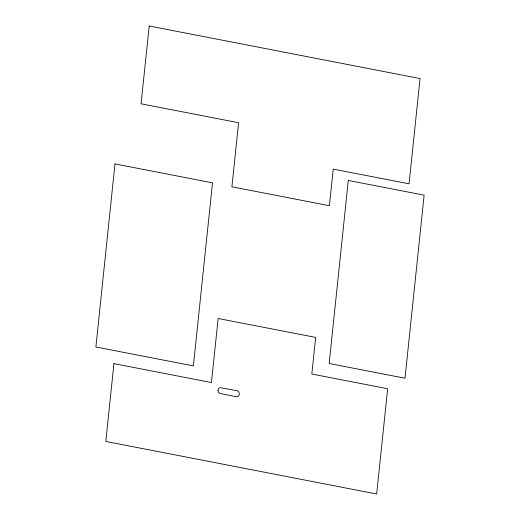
<?xml version="1.0" encoding="UTF-8"?>
<svg xmlns="http://www.w3.org/2000/svg" width="520" height="520" viewBox="0 0 520 520"><rect width="100%" height="100%" fill="white"/><g stroke="black" fill="none" stroke-linecap="round" stroke-linejoin="round"><path stroke-width="0.78" d="M217.971 390.676L218.413 392.496L220.083 393.497L235.378 396.532C240.11 398.632 240.78 390.104 236.002 390.566L220.214 387.647L218.511 388.343L217.971 390.676M114.992 163.917L95.875 346.983L193.381 365.904L212.498 182.839L114.992 163.917M113.939 363.636L105.814 441.435L376.662 494L387.66 388.739L311.818 374.023L315.647 337.409L218.14 318.487L211.445 382.558L113.939 363.636M149.201 26L141.076 103.799L238.583 122.727L231.894 186.797L329.401 205.719L333.223 169.104L409.058 183.827L420.05 78.566L149.201 26M348.29 180.447L329.167 363.506L405.009 378.222L424.125 195.162L348.29 180.447"/></g></svg>
